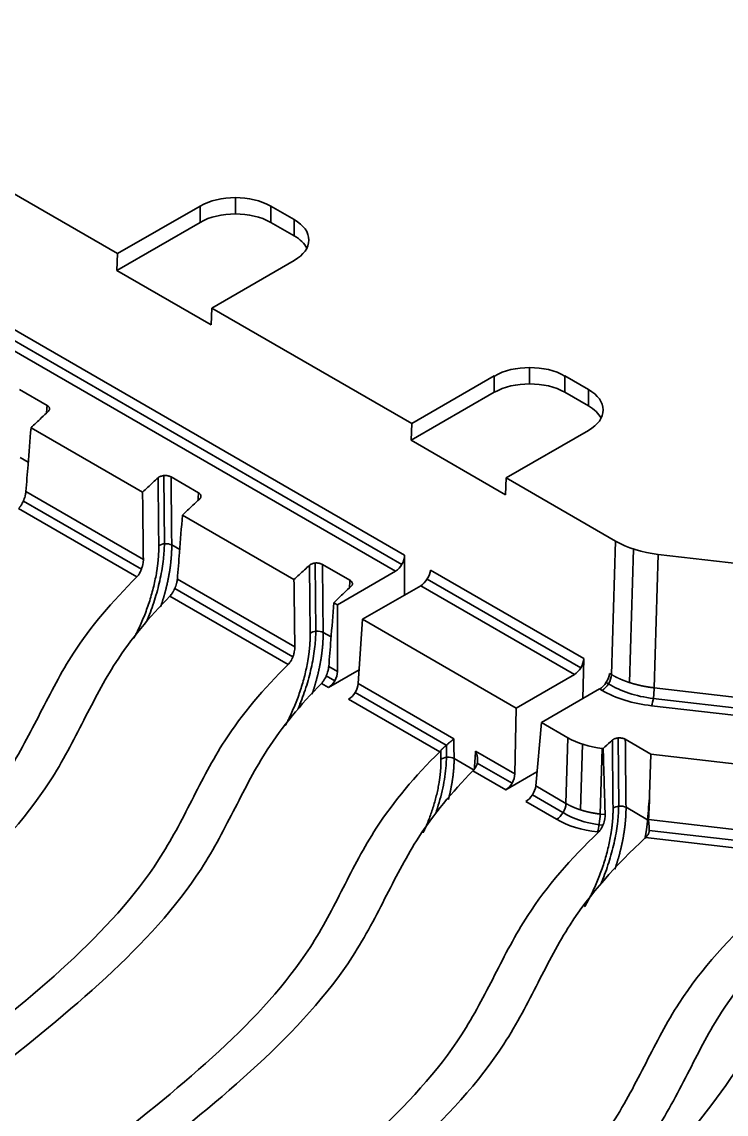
# Model space of a CAD drawing. Header units: millimetres. Extents: x 158 to 1533, y 732 to 1642.
# Drawn here: x 1394.3 to 1436.6, y 986.4 to 1052 of the extents above; entities that cross this region are included whole.
import ezdxf

# ---------------------------------------------------------------- set-up
doc = ezdxf.new("R2010")
doc.units = ezdxf.units.MM
doc.layers.add('1', color=7, linetype='Continuous', true_color=0xffffff)

msp = doc.modelspace()

# ---------------------------------------------------------------- linework, layer by layer
at = {"layer": '1', "color": 7, "linetype": 'Continuous', "lineweight": 35}
for p, q in [((1356.826, 1054.887), (1417.283, 1019.982)), ((1356.625, 1054.348), (1417.123, 1019.42)), ((1416.744, 1019.016), (1356.23, 1053.954)), ((1400.05, 1038.085), (1388.029, 1045.026)), ((1407.121, 1040.471), (1407.121, 1041.451)), ((1405, 1040.943), (1400.05, 1038.085)), ((1405, 1039.963), (1405, 1040.943)), ((1409.242, 1040.943), (1409.242, 1039.963)), ((1410.657, 1040.127), (1409.242, 1040.943)), ((1400.005, 1037.08), (1405, 1039.963)), ((1409.242, 1039.963), (1410.657, 1039.147)), ((1410.657, 1039.147), (1410.657, 1040.127)), ((1400.005, 1037.08), (1400.05, 1038.085)), ((1405.707, 1034.819), (1410.657, 1037.677)), ((1405.662, 1033.814), (1400.005, 1037.08)), ((1405.707, 1034.819), (1405.662, 1033.814)), ((1417.728, 1027.879), (1405.707, 1034.819)), ((1424.799, 1030.265), (1424.799, 1031.244)), ((1422.677, 1030.737), (1417.728, 1027.879)), ((1422.677, 1029.757), (1422.677, 1030.737)), ((1426.92, 1030.737), (1426.92, 1029.757)), ((1428.334, 1029.921), (1426.92, 1030.737)), ((1394.159, 1029.926), (1395.813, 1028.971)), ((1428.334, 1028.941), (1428.334, 1029.921)), ((1417.683, 1026.874), (1422.677, 1029.757)), ((1426.92, 1029.757), (1428.334, 1028.941)), ((1394.845, 1027.627), (1401.546, 1023.758)), ((1417.683, 1026.874), (1417.728, 1027.879)), ((1423.384, 1024.613), (1428.334, 1027.471)), ((1423.34, 1023.608), (1417.683, 1026.874)), ((1394.681, 1025.569), (1394.203, 1025.845)), ((1402.818, 1024.755), (1402.861, 1020.66)), ((1403.255, 1024.674), (1404.909, 1023.719)), ((1423.384, 1024.613), (1423.34, 1023.608)), ((1429.962, 1020.816), (1423.384, 1024.613)), ((1394.539, 1023.795), (1401.594, 1019.722)), ((1401.202, 1018.671), (1394.095, 1022.774)), ((1394.385, 1023.229), (1401.48, 1019.133)), ((1403.942, 1022.375), (1410.642, 1018.507)), ((1429.717, 1012.803), (1429.962, 1020.816)), ((1403.777, 1020.317), (1403.299, 1020.593)), ((1430.796, 1012.328), (1431.041, 1020.342)), ((1411.914, 1019.503), (1411.957, 1015.409)), ((1412.352, 1019.422), (1414.006, 1018.467)), ((1417.283, 1017.584), (1417.283, 1019.982)), ((1432.526, 1020.023), (1432.281, 1012.011)), ((1442.866, 1018.829), (1432.526, 1020.023)), ((1413.252, 1017), (1416.744, 1019.016)), ((1418.835, 1019.086), (1428.044, 1013.77)), ((1403.635, 1018.544), (1410.69, 1014.47)), ((1418.254, 1018.144), (1414.762, 1016.128)), ((1427.49, 1012.812), (1418.254, 1018.144)), ((1418.645, 1018.541), (1427.873, 1013.213)), ((1410.298, 1013.419), (1403.191, 1017.522)), ((1403.481, 1017.978), (1410.577, 1013.881)), ((1402.712, 1017.118), (1402.77, 1017.084)), ((1413.038, 1017.124), (1413.252, 1017)), ((1413.252, 1012.991), (1413.252, 1017)), ((1414.503, 1012.269), (1414.762, 1016.128)), ((1414.762, 1016.128), (1423.998, 1010.796)), ((1412.873, 1015.065), (1412.395, 1015.341)), ((1427.991, 1011.358), (1428.044, 1013.77)), ((1414.558, 1013.09), (1412.713, 1012.025)), ((1412.731, 1013.292), (1413.252, 1012.991)), ((1429.596, 1012.873), (1429.717, 1012.803)), ((1412.713, 1012.025), (1412.287, 1012.271)), ((1412.578, 1012.726), (1413.092, 1012.429)), ((1414.503, 1012.269), (1420.244, 1008.954)), ((1427.49, 1012.812), (1423.998, 1010.796)), ((1429.537, 1012.253), (1429.395, 1012.335)), ((1411.808, 1011.866), (1411.866, 1011.833)), ((1414.312, 1011.725), (1419.793, 1008.56)), ((1425.508, 1009.924), (1429, 1011.94)), ((1429.149, 1011.853), (1429, 1011.94)), ((1432.281, 1012.011), (1442.62, 1010.817)), ((1419.395, 1008.167), (1413.921, 1011.328)), ((1442.463, 1009.741), (1432.124, 1010.934)), ((1442.563, 1010.178), (1432.224, 1011.372)), ((1423.912, 1006.837), (1423.998, 1010.796)), ((1425.162, 1006.115), (1425.508, 1009.924)), ((1425.508, 1009.924), (1427.102, 1009.004)), ((1426.981, 1005.065), (1427.102, 1009.004)), ((1430.106, 1009), (1430.15, 1004.905)), ((1430.544, 1008.919), (1432.08, 1008.032)), ((1419.796, 1008.563), (1419.805, 1007.834)), ((1427.965, 1008.625), (1427.844, 1004.685)), ((1429.153, 1008.37), (1429.032, 1004.431)), ((1429.153, 1008.37), (1429.215, 1008.363)), ((1420.259, 1007.769), (1421.465, 1007.072)), ((1421.555, 1008.198), (1423.912, 1006.837)), ((1432.005, 1005.588), (1432.08, 1008.032)), ((1432.08, 1008.032), (1441.28, 1006.97)), ((1423.358, 1005.879), (1421.384, 1007.019)), ((1421.655, 1007.485), (1423.741, 1006.281)), ((1425.239, 1006.965), (1423.358, 1005.879)), ((1425.162, 1006.115), (1426.981, 1005.065)), ((1426.413, 1004.115), (1424.566, 1005.181)), ((1424.961, 1005.576), (1426.801, 1004.514)), ((1429.032, 1004.431), (1429.334, 1004.396)), ((1431.884, 1004.089), (1430.588, 1004.838)), ((1428.975, 1003.792), (1429.203, 1003.766)), ((1431.945, 1004.095), (1441.159, 1003.031)), ((1428.933, 1003.348), (1428.875, 1003.354)), ((1441.002, 1001.954), (1431.767, 1003.02)), ((1431.983, 1003.445), (1441.102, 1002.392)), ((1430, 1001.363), (1430.059, 1001.329))]:
    msp.add_line(p, q, dxfattribs=at)
for centre, major_axis, ratio, start_param, end_param in [((1407.121, 1039.718), (-3, 0), 0.57735, 3.926991, 5.497787), ((1407.121, 1038.739), (-3, 0), 0.57735, 3.926991, 5.497787), ((1408.535, 1038.902), (-3, 0), 0.57735, 2.356194, 3.926991), ((1408.535, 1037.922), (-3, 0), 0.57735, 3.428337, 3.926991), ((1424.799, 1029.512), (-3, 0), 0.57735, 3.926991, 5.497787), ((1424.799, 1028.532), (-3, 0), 0.57735, 3.926991, 5.497787), ((1426.213, 1028.696), (-3, 0), 0.57735, 2.356194, 3.926991), ((1426.213, 1027.716), (-3, 0), 0.57735, 3.428337, 3.926991), ((1433.517, 1022.872), (5.027, 0.005), 0.577829, 3.926158, 4.513331), ((1402.944, 1020.409), (0.502, 0.005), 0.507442, 0.781257, 2.571064), ((1416.714, 1019.689), (0.368, 0.715), 0.606728, 3.897921, 5.416358), ((1418.268, 1018.792), (0.417, 0.687), 0.562044, 3.939413, 5.457849), ((1412.04, 1015.158), (0.502, 0.005), 0.507442, 0.781257, 2.571064), ((1427.475, 1013.477), (0.386, 0.706), 0.59226, 3.913197, 5.431634), ((1412.683, 1012.699), (0.368, 0.715), 0.606728, 3.897921, 5.416358), ((1429.029, 1012.579), (0.432, 0.679), 0.546379, 3.950567, 5.469004), ((1413.936, 1011.975), (0.417, 0.687), 0.562044, 3.939413, 5.457849), ((1429.149, 1012.51), (0.402, 0.696), 0.57735, 3.926991, 5.445427), ((1433.252, 1014.216), (5.027, 0.005), 0.577829, 3.880382, 4.505666), ((1433.273, 1014.238), (5.831, 0.006), 0.577829, 3.926158, 4.513331), ((1432.124, 1011.591), (0.092, 0.799), 0.160128, 3.766347, 5.284783), ((1429.946, 1010.649), (4.021, 0.004), 0.577829, 3.926158, 4.513331), ((1419.904, 1007.585), (-0.502, -0.006), 0.505996, 3.921873, 5.746385), ((1423.343, 1006.544), (0.386, 0.706), 0.59226, 3.913197, 5.431634), ((1424.596, 1005.821), (0.432, 0.679), 0.546379, 3.950567, 5.469004), ((1342.116, 1010.234), (101.914, 0), 0.57735, 4.838079, 6.201171), ((1426.413, 1004.771), (0.402, 0.696), 0.57735, 3.926991, 5.445427), ((1429.805, 1006.066), (4.021, 0.004), 0.577829, 3.868764, 4.503748), ((1428.875, 1004.011), (0.092, 0.799), 0.160128, 3.766347, 5.284783), ((1430.233, 1004.654), (0.502, 0.005), 0.507442, 0.781257, 2.571064), ((1429.826, 1006.089), (4.826, 0.005), 0.577829, 3.926158, 4.513331), ((1431.529, 1003.906), (0.501, -0.041), 0.569874, 0.639769, 0.830709)]:
    msp.add_ellipse(centre, major_axis=major_axis, ratio=ratio, start_param=start_param, end_param=end_param, dxfattribs=at)
for points, knots in [([(1395.883, 1028.612), (1395.742, 1028.482), (1395.392, 1028.156), (1395.049, 1027.827), (1394.845, 1027.627)], [0, 0, 0, 0, 0.399485, 1, 1, 1, 1]), ([(1395.776, 1028.511), (1395.785, 1028.625), (1395.794, 1028.738), (1395.807, 1028.891), (1395.81, 1028.931), (1395.813, 1028.971)], [0, 0, 0, 0, 0.738956, 0.738956, 1, 1, 1, 1]), ([(1395.813, 1028.971), (1395.833, 1028.959), (1395.851, 1028.947), (1395.884, 1028.92), (1395.898, 1028.906), (1395.923, 1028.877), (1395.933, 1028.862), (1395.948, 1028.831), (1395.954, 1028.815), (1395.96, 1028.782), (1395.961, 1028.766), (1395.958, 1028.734), (1395.954, 1028.718), (1395.941, 1028.686), (1395.924, 1028.655), (1395.898, 1028.626), (1395.883, 1028.612)], [0, 0, 0, 0, 0.125, 0.125, 0.25, 0.25, 0.375, 0.375, 0.5, 0.5, 0.625, 0.625, 0.75, 0.75, 0.875, 1, 1, 1, 1]), ([(1394.845, 1027.627), (1394.786, 1026.883), (1394.684, 1025.605), (1394.582, 1024.329), (1394.539, 1023.795)], [0, 0, 0, 0, 0.581794, 1, 1, 1, 1]), ([(1402.477, 1024.625), (1402.487, 1024.634), (1402.498, 1024.643), (1402.522, 1024.66), (1402.547, 1024.676), (1402.575, 1024.69), (1402.604, 1024.703), (1402.62, 1024.71), (1402.668, 1024.727), (1402.701, 1024.736), (1402.754, 1024.747), (1402.772, 1024.75), (1402.809, 1024.754), (1402.846, 1024.758), (1402.883, 1024.759), (1402.92, 1024.759), (1402.939, 1024.758), (1402.995, 1024.755), (1403.032, 1024.75), (1403.085, 1024.739), (1403.102, 1024.735), (1403.136, 1024.725), (1403.152, 1024.72), (1403.199, 1024.703), (1403.229, 1024.689), (1403.255, 1024.674)], [0, 0, 0, 0, 0.0625, 0.0625, 0.125, 0.1875, 0.1875, 0.25, 0.25, 0.375, 0.375, 0.4375, 0.4375, 0.5, 0.5625, 0.5625, 0.625, 0.625, 0.75, 0.75, 0.8125, 0.8125, 0.875, 0.875, 1, 1, 1, 1]), ([(1402.477, 1024.625), (1402.375, 1024.532), (1402.061, 1024.245), (1401.752, 1023.955), (1401.546, 1023.758)], [0, 0, 0, 0, 0.323016, 1, 1, 1, 1]), ([(1402.52, 1020.543), (1402.508, 1021.615), (1402.497, 1022.687), (1402.483, 1024.047), (1402.48, 1024.336), (1402.477, 1024.625)], [0, 0, 0, 0, 0.787837, 0.787837, 1, 1, 1, 1]), ([(1394.095, 1022.774), (1394.121, 1022.8), (1394.146, 1022.83), (1394.178, 1022.871), (1394.185, 1022.88), (1394.198, 1022.897), (1394.204, 1022.906), (1394.223, 1022.933), (1394.248, 1022.97), (1394.278, 1023.02), (1394.296, 1023.052), (1394.308, 1023.073), (1394.314, 1023.084), (1394.343, 1023.139), (1394.365, 1023.184), (1394.396, 1023.254), (1394.406, 1023.278), (1394.42, 1023.314), (1394.425, 1023.326), (1394.434, 1023.35), (1394.439, 1023.362), (1394.46, 1023.423), (1394.475, 1023.471), (1394.492, 1023.532), (1394.495, 1023.544), (1394.501, 1023.568), (1394.504, 1023.58), (1394.512, 1023.616), (1394.517, 1023.639), (1394.53, 1023.708), (1394.535, 1023.753), (1394.539, 1023.795)], [0, 0, 0, 0, 0.125, 0.125, 0.15625, 0.15625, 0.1875, 0.1875, 0.25, 0.3125, 0.34375, 0.34375, 0.375, 0.375, 0.5, 0.5, 0.5625, 0.5625, 0.59375, 0.59375, 0.625, 0.625, 0.75, 0.75, 0.78125, 0.78125, 0.8125, 0.8125, 0.875, 0.875, 1, 1, 1, 1]), ([(1401.594, 1019.722), (1401.587, 1020.283), (1401.571, 1021.627), (1401.555, 1022.974), (1401.546, 1023.758)], [0, 0, 0, 0, 0.418136, 1, 1, 1, 1]), ([(1404.979, 1023.36), (1404.839, 1023.231), (1404.488, 1022.905), (1404.145, 1022.575), (1403.942, 1022.375)], [0, 0, 0, 0, 0.399485, 1, 1, 1, 1]), ([(1404.872, 1023.26), (1404.881, 1023.373), (1404.89, 1023.486), (1404.903, 1023.639), (1404.906, 1023.679), (1404.909, 1023.719)], [0, 0, 0, 0, 0.738956, 0.738956, 1, 1, 1, 1]), ([(1404.909, 1023.719), (1404.929, 1023.707), (1404.948, 1023.695), (1404.98, 1023.669), (1404.994, 1023.655), (1405.019, 1023.625), (1405.029, 1023.61), (1405.044, 1023.579), (1405.05, 1023.563), (1405.056, 1023.53), (1405.057, 1023.514), (1405.054, 1023.482), (1405.05, 1023.466), (1405.037, 1023.434), (1405.02, 1023.403), (1404.995, 1023.374), (1404.979, 1023.36)], [0, 0, 0, 0, 0.125, 0.125, 0.25, 0.25, 0.375, 0.375, 0.5, 0.5, 0.625, 0.625, 0.75, 0.75, 0.875, 1, 1, 1, 1]), ([(1403.942, 1022.375), (1403.882, 1021.631), (1403.78, 1020.353), (1403.678, 1019.077), (1403.635, 1018.544)], [0, 0, 0, 0, 0.581794, 1, 1, 1, 1]), ([(1401.025, 1014.991), (1401.033, 1015.007), (1401.053, 1015.044), (1401.084, 1015.103), (1401.117, 1015.167), (1401.15, 1015.232), (1401.183, 1015.297), (1401.216, 1015.363), (1401.249, 1015.43), (1401.332, 1015.603), (1401.464, 1015.888), (1401.635, 1016.294), (1401.794, 1016.709), (1401.941, 1017.134), (1402.074, 1017.565), (1402.192, 1018.001), (1402.293, 1018.438), (1402.351, 1018.74), (1402.38, 1018.907), (1402.385, 1018.941), (1402.391, 1018.974), (1402.396, 1019.007), (1402.401, 1019.04), (1402.407, 1019.073), (1402.412, 1019.106), (1402.417, 1019.139), (1402.421, 1019.171), (1402.426, 1019.204), (1402.431, 1019.237), (1402.435, 1019.269), (1402.439, 1019.302), (1402.444, 1019.334), (1402.448, 1019.367), (1402.452, 1019.399), (1402.456, 1019.431), (1402.46, 1019.463), (1402.463, 1019.495), (1402.467, 1019.527), (1402.47, 1019.559), (1402.474, 1019.591), (1402.477, 1019.623), (1402.48, 1019.655), (1402.483, 1019.686), (1402.486, 1019.718), (1402.489, 1019.749), (1402.491, 1019.781), (1402.494, 1019.812), (1402.496, 1019.843), (1402.498, 1019.874), (1402.501, 1019.906), (1402.503, 1019.937), (1402.505, 1019.968), (1402.506, 1019.998), (1402.508, 1020.029), (1402.51, 1020.06), (1402.511, 1020.091), (1402.513, 1020.121), (1402.514, 1020.152), (1402.515, 1020.182), (1402.516, 1020.213), (1402.517, 1020.243), (1402.518, 1020.273), (1402.518, 1020.304), (1402.519, 1020.334), (1402.519, 1020.364), (1402.52, 1020.394), (1402.52, 1020.424), (1402.52, 1020.454), (1402.52, 1020.483), (1402.52, 1020.513), (1402.52, 1020.533), (1402.52, 1020.543)], [0, 0, 0, 0, 0.009839, 0.022841, 0.03585, 0.04887, 0.061903, 0.074951, 0.088016, 0.101101, 0.176415, 0.250973, 0.325232, 0.399653, 0.474625, 0.549211, 0.623909, 0.699212, 0.704984, 0.710749, 0.716506, 0.722257, 0.728, 0.733737, 0.739468, 0.745192, 0.75091, 0.756623, 0.76233, 0.768031, 0.773728, 0.779419, 0.785106, 0.790789, 0.796467, 0.802141, 0.807812, 0.813479, 0.819142, 0.824803, 0.830461, 0.836116, 0.841768, 0.847419, 0.853068, 0.858714, 0.86436, 0.870004, 0.875647, 0.881289, 0.886931, 0.892572, 0.898213, 0.903855, 0.909497, 0.915139, 0.920782, 0.926426, 0.932072, 0.937719, 0.943367, 0.949018, 0.954671, 0.960326, 0.965984, 0.971645, 0.977309, 0.982976, 0.988647, 0.994321, 1, 1, 1, 1]), ([(1401.789, 1015.997), (1401.829, 1016.091), (1401.868, 1016.185), (1402.054, 1016.649), (1402.188, 1017.028), (1402.368, 1017.613), (1402.424, 1017.81), (1402.525, 1018.201), (1402.571, 1018.396), (1402.695, 1018.979), (1402.758, 1019.367), (1402.834, 1020.061), (1402.853, 1020.365), (1402.856, 1020.66)], [0, 0, 0, 0, 0.063092, 0.063092, 0.308145, 0.308145, 0.430672, 0.430672, 0.553199, 0.553199, 0.798252, 0.798252, 1, 1, 1, 1]), ([(1403.299, 1020.593), (1403.299, 1020.572), (1403.299, 1020.531), (1403.299, 1020.469), (1403.298, 1020.406), (1403.297, 1020.343), (1403.295, 1020.279), (1403.293, 1020.215), (1403.29, 1020.151), (1403.287, 1020.086), (1403.283, 1020.021), (1403.279, 1019.955), (1403.274, 1019.889), (1403.269, 1019.823), (1403.263, 1019.756), (1403.257, 1019.689), (1403.251, 1019.622), (1403.243, 1019.554), (1403.236, 1019.486), (1403.228, 1019.418), (1403.219, 1019.349), (1403.21, 1019.281), (1403.2, 1019.211), (1403.19, 1019.142), (1403.18, 1019.072), (1403.169, 1019.002), (1403.157, 1018.932), (1403.145, 1018.862), (1403.133, 1018.791), (1403.12, 1018.721), (1403.106, 1018.65), (1403.092, 1018.578), (1403.078, 1018.507), (1403.063, 1018.435), (1403.048, 1018.364), (1403.032, 1018.292), (1403.016, 1018.22), (1402.999, 1018.148), (1402.982, 1018.075), (1402.964, 1018.003), (1402.946, 1017.931), (1402.927, 1017.858), (1402.908, 1017.785), (1402.888, 1017.713), (1402.868, 1017.64), (1402.848, 1017.567), (1402.827, 1017.494), (1402.805, 1017.421), (1402.784, 1017.349), (1402.761, 1017.276), (1402.739, 1017.203), (1402.716, 1017.13), (1402.692, 1017.057), (1402.668, 1016.984), (1402.648, 1016.925), (1402.636, 1016.891), (1402.633, 1016.88)], [0, 0, 0, 0, 0.018105, 0.036232, 0.05438, 0.07255, 0.090742, 0.108956, 0.127191, 0.14545, 0.16373, 0.182033, 0.200358, 0.218706, 0.237076, 0.25547, 0.273886, 0.292325, 0.310788, 0.329273, 0.347782, 0.366314, 0.38487, 0.403449, 0.422053, 0.440679, 0.45933, 0.478005, 0.496704, 0.515427, 0.534174, 0.552946, 0.571742, 0.590563, 0.609409, 0.628279, 0.647174, 0.666094, 0.685039, 0.70401, 0.723005, 0.742026, 0.761072, 0.780144, 0.799241, 0.818364, 0.837513, 0.856688, 0.875889, 0.895115, 0.914368, 0.933647, 0.952953, 0.972285, 0.991643, 1, 1, 1, 1]), ([(1401.594, 1019.722), (1401.595, 1019.699), (1401.594, 1019.676), (1401.593, 1019.641), (1401.592, 1019.629), (1401.59, 1019.605), (1401.589, 1019.593), (1401.583, 1019.532), (1401.576, 1019.483), (1401.564, 1019.42), (1401.561, 1019.408), (1401.556, 1019.382), (1401.553, 1019.37), (1401.544, 1019.332), (1401.537, 1019.307), (1401.516, 1019.232), (1401.499, 1019.183), (1401.472, 1019.111), (1401.462, 1019.087), (1401.442, 1019.04), (1401.432, 1019.017), (1401.4, 1018.951), (1401.378, 1018.909), (1401.348, 1018.859), (1401.342, 1018.85), (1401.329, 1018.83), (1401.323, 1018.821), (1401.305, 1018.794), (1401.292, 1018.776), (1401.254, 1018.727), (1401.228, 1018.697), (1401.202, 1018.671)], [0, 0, 0, 0, 0.0625, 0.0625, 0.09375, 0.09375, 0.125, 0.125, 0.25, 0.25, 0.28125, 0.28125, 0.3125, 0.3125, 0.375, 0.375, 0.5, 0.5, 0.5625, 0.5625, 0.625, 0.625, 0.75, 0.75, 0.78125, 0.78125, 0.8125, 0.8125, 0.875, 0.875, 1, 1, 1, 1]), ([(1411.573, 1019.373), (1411.584, 1019.382), (1411.595, 1019.391), (1411.618, 1019.408), (1411.643, 1019.424), (1411.671, 1019.438), (1411.7, 1019.452), (1411.716, 1019.458), (1411.764, 1019.475), (1411.798, 1019.484), (1411.85, 1019.495), (1411.869, 1019.498), (1411.905, 1019.503), (1411.942, 1019.506), (1411.979, 1019.507), (1412.017, 1019.507), (1412.035, 1019.507), (1412.092, 1019.503), (1412.128, 1019.498), (1412.181, 1019.487), (1412.198, 1019.483), (1412.232, 1019.474), (1412.248, 1019.468), (1412.296, 1019.451), (1412.325, 1019.438), (1412.352, 1019.422)], [0, 0, 0, 0, 0.0625, 0.0625, 0.125, 0.1875, 0.1875, 0.25, 0.25, 0.375, 0.375, 0.4375, 0.4375, 0.5, 0.5625, 0.5625, 0.625, 0.625, 0.75, 0.75, 0.8125, 0.8125, 0.875, 0.875, 1, 1, 1, 1]), ([(1411.573, 1019.373), (1411.471, 1019.28), (1411.157, 1018.993), (1410.848, 1018.704), (1410.642, 1018.507)], [0, 0, 0, 0, 0.323016, 1, 1, 1, 1]), ([(1411.616, 1015.291), (1411.605, 1016.363), (1411.593, 1017.435), (1411.579, 1018.796), (1411.576, 1019.084), (1411.573, 1019.373)], [0, 0, 0, 0, 0.787837, 0.787837, 1, 1, 1, 1]), ([(1372.036, 988.529), (1375.358, 990.447), (1380.582, 994.536), (1388.209, 1000.635), (1393.009, 1005.828), (1395.404, 1010.5), (1397.5, 1014.604), (1399.729, 1017.208), (1401.202, 1018.671)], [0, 0, 0, 0, 0.234763, 0.435969, 0.637175, 0.74438, 0.851584, 1, 1, 1, 1]), ([(1403.191, 1017.522), (1403.217, 1017.548), (1403.243, 1017.578), (1403.275, 1017.619), (1403.281, 1017.628), (1403.294, 1017.645), (1403.3, 1017.654), (1403.319, 1017.681), (1403.344, 1017.718), (1403.375, 1017.768), (1403.393, 1017.8), (1403.404, 1017.821), (1403.41, 1017.832), (1403.44, 1017.887), (1403.461, 1017.932), (1403.492, 1018.002), (1403.502, 1018.026), (1403.517, 1018.062), (1403.521, 1018.074), (1403.53, 1018.099), (1403.535, 1018.111), (1403.556, 1018.171), (1403.572, 1018.22), (1403.588, 1018.28), (1403.591, 1018.292), (1403.597, 1018.316), (1403.6, 1018.328), (1403.608, 1018.364), (1403.613, 1018.388), (1403.626, 1018.457), (1403.632, 1018.501), (1403.635, 1018.544)], [0, 0, 0, 0, 0.125, 0.125, 0.15625, 0.15625, 0.1875, 0.1875, 0.25, 0.3125, 0.34375, 0.34375, 0.375, 0.375, 0.5, 0.5, 0.5625, 0.5625, 0.59375, 0.59375, 0.625, 0.625, 0.75, 0.75, 0.78125, 0.78125, 0.8125, 0.8125, 0.875, 0.875, 1, 1, 1, 1]), ([(1410.69, 1014.47), (1410.684, 1015.032), (1410.668, 1016.376), (1410.651, 1017.722), (1410.642, 1018.507)], [0, 0, 0, 0, 0.418136, 1, 1, 1, 1]), ([(1414.076, 1018.108), (1413.935, 1017.979), (1413.585, 1017.653), (1413.241, 1017.323), (1413.038, 1017.124)], [0, 0, 0, 0, 0.399485, 1, 1, 1, 1]), ([(1413.968, 1018.008), (1413.977, 1018.121), (1413.987, 1018.234), (1413.999, 1018.387), (1414.002, 1018.427), (1414.006, 1018.467)], [0, 0, 0, 0, 0.738956, 0.738956, 1, 1, 1, 1]), ([(1414.006, 1018.467), (1414.026, 1018.456), (1414.044, 1018.443), (1414.076, 1018.417), (1414.091, 1018.403), (1414.115, 1018.373), (1414.125, 1018.358), (1414.141, 1018.327), (1414.146, 1018.311), (1414.153, 1018.279), (1414.153, 1018.262), (1414.15, 1018.23), (1414.146, 1018.214), (1414.134, 1018.182), (1414.117, 1018.151), (1414.091, 1018.122), (1414.076, 1018.108)], [0, 0, 0, 0, 0.125, 0.125, 0.25, 0.25, 0.375, 0.375, 0.5, 0.5, 0.625, 0.625, 0.75, 0.75, 0.875, 1, 1, 1, 1]), ([(1403.191, 1017.522), (1401.938, 1016.244), (1399.977, 1013.899), (1398.036, 1010.105), (1395.546, 1005.239), (1390.469, 999.749), (1382.788, 993.626), (1377.472, 989.448), (1373.958, 987.419)], [0, 0, 0, 0, 0.137099, 0.245729, 0.354358, 0.558237, 0.762117, 1, 1, 1, 1]), ([(1413.038, 1017.124), (1412.978, 1016.38), (1412.876, 1015.102), (1412.774, 1013.825), (1412.731, 1013.292)], [0, 0, 0, 0, 0.581794, 1, 1, 1, 1]), ([(1410.121, 1009.74), (1410.129, 1009.756), (1410.149, 1009.793), (1410.18, 1009.851), (1410.213, 1009.915), (1410.246, 1009.98), (1410.279, 1010.046), (1410.312, 1010.111), (1410.345, 1010.178), (1410.429, 1010.351), (1410.56, 1010.636), (1410.731, 1011.042), (1410.89, 1011.457), (1411.037, 1011.882), (1411.17, 1012.313), (1411.288, 1012.749), (1411.389, 1013.186), (1411.447, 1013.488), (1411.476, 1013.656), (1411.481, 1013.689), (1411.487, 1013.722), (1411.492, 1013.755), (1411.498, 1013.788), (1411.503, 1013.821), (1411.508, 1013.854), (1411.513, 1013.887), (1411.518, 1013.92), (1411.522, 1013.952), (1411.527, 1013.985), (1411.531, 1014.018), (1411.536, 1014.05), (1411.54, 1014.083), (1411.544, 1014.115), (1411.548, 1014.147), (1411.552, 1014.179), (1411.556, 1014.212), (1411.559, 1014.244), (1411.563, 1014.276), (1411.566, 1014.307), (1411.57, 1014.339), (1411.573, 1014.371), (1411.576, 1014.403), (1411.579, 1014.434), (1411.582, 1014.466), (1411.585, 1014.497), (1411.587, 1014.529), (1411.59, 1014.56), (1411.592, 1014.592), (1411.595, 1014.623), (1411.597, 1014.654), (1411.599, 1014.685), (1411.601, 1014.716), (1411.603, 1014.747), (1411.604, 1014.778), (1411.606, 1014.808), (1411.607, 1014.839), (1411.609, 1014.87), (1411.61, 1014.9), (1411.611, 1014.931), (1411.612, 1014.961), (1411.613, 1014.991), (1411.614, 1015.022), (1411.615, 1015.052), (1411.615, 1015.082), (1411.616, 1015.112), (1411.616, 1015.142), (1411.616, 1015.172), (1411.616, 1015.202), (1411.616, 1015.232), (1411.616, 1015.261), (1411.616, 1015.281), (1411.616, 1015.291)], [0, 0, 0, 0, 0.009839, 0.022841, 0.03585, 0.04887, 0.061903, 0.074951, 0.088016, 0.101101, 0.176415, 0.250973, 0.325232, 0.399653, 0.474625, 0.549211, 0.623909, 0.699212, 0.704984, 0.710749, 0.716506, 0.722257, 0.728, 0.733737, 0.739468, 0.745192, 0.75091, 0.756623, 0.76233, 0.768031, 0.773728, 0.779419, 0.785106, 0.790789, 0.796467, 0.802141, 0.807812, 0.813479, 0.819142, 0.824803, 0.830461, 0.836116, 0.841768, 0.847419, 0.853068, 0.858714, 0.86436, 0.870004, 0.875647, 0.881289, 0.886931, 0.892572, 0.898213, 0.903855, 0.909497, 0.915139, 0.920782, 0.926426, 0.932072, 0.937719, 0.943367, 0.949018, 0.954671, 0.960326, 0.965984, 0.971645, 0.977309, 0.982976, 0.988647, 0.994321, 1, 1, 1, 1]), ([(1410.885, 1010.745), (1410.925, 1010.839), (1410.964, 1010.934), (1411.15, 1011.398), (1411.285, 1011.777), (1411.464, 1012.361), (1411.52, 1012.558), (1411.622, 1012.949), (1411.668, 1013.144), (1411.791, 1013.727), (1411.854, 1014.115), (1411.93, 1014.809), (1411.949, 1015.114), (1411.953, 1015.408)], [0, 0, 0, 0, 0.06307, 0.06307, 0.308129, 0.308129, 0.430658, 0.430658, 0.553188, 0.553188, 0.798247, 0.798247, 1, 1, 1, 1]), ([(1412.395, 1015.341), (1412.395, 1015.321), (1412.395, 1015.279), (1412.395, 1015.217), (1412.394, 1015.154), (1412.393, 1015.091), (1412.391, 1015.027), (1412.389, 1014.963), (1412.386, 1014.899), (1412.383, 1014.834), (1412.379, 1014.769), (1412.375, 1014.703), (1412.37, 1014.637), (1412.365, 1014.571), (1412.36, 1014.504), (1412.353, 1014.437), (1412.347, 1014.37), (1412.34, 1014.302), (1412.332, 1014.235), (1412.324, 1014.166), (1412.315, 1014.098), (1412.306, 1014.029), (1412.297, 1013.96), (1412.287, 1013.89), (1412.276, 1013.821), (1412.265, 1013.751), (1412.254, 1013.681), (1412.242, 1013.61), (1412.229, 1013.54), (1412.216, 1013.469), (1412.203, 1013.398), (1412.189, 1013.327), (1412.174, 1013.255), (1412.159, 1013.184), (1412.144, 1013.112), (1412.128, 1013.04), (1412.112, 1012.968), (1412.095, 1012.896), (1412.078, 1012.824), (1412.06, 1012.751), (1412.042, 1012.679), (1412.023, 1012.606), (1412.004, 1012.534), (1411.985, 1012.461), (1411.964, 1012.388), (1411.944, 1012.315), (1411.923, 1012.243), (1411.902, 1012.17), (1411.88, 1012.097), (1411.858, 1012.024), (1411.835, 1011.951), (1411.812, 1011.878), (1411.788, 1011.805), (1411.764, 1011.733), (1411.744, 1011.674), (1411.733, 1011.639), (1411.729, 1011.628)], [0, 0, 0, 0, 0.018105, 0.036232, 0.05438, 0.07255, 0.090742, 0.108956, 0.127191, 0.14545, 0.16373, 0.182033, 0.200358, 0.218706, 0.237076, 0.25547, 0.273886, 0.292325, 0.310788, 0.329273, 0.347782, 0.366314, 0.38487, 0.403449, 0.422053, 0.440679, 0.45933, 0.478005, 0.496704, 0.515427, 0.534174, 0.552946, 0.571742, 0.590563, 0.609409, 0.628279, 0.647174, 0.666094, 0.685039, 0.70401, 0.723005, 0.742026, 0.761072, 0.780144, 0.799241, 0.818364, 0.837513, 0.856688, 0.875889, 0.895115, 0.914368, 0.933647, 0.952953, 0.972285, 0.991643, 1, 1, 1, 1]), ([(1410.69, 1014.47), (1410.691, 1014.448), (1410.69, 1014.424), (1410.689, 1014.389), (1410.688, 1014.377), (1410.686, 1014.353), (1410.685, 1014.341), (1410.679, 1014.28), (1410.672, 1014.231), (1410.66, 1014.168), (1410.657, 1014.156), (1410.652, 1014.131), (1410.649, 1014.118), (1410.64, 1014.08), (1410.633, 1014.055), (1410.612, 1013.98), (1410.596, 1013.931), (1410.568, 1013.859), (1410.559, 1013.835), (1410.539, 1013.788), (1410.528, 1013.766), (1410.496, 1013.699), (1410.474, 1013.657), (1410.444, 1013.608), (1410.438, 1013.598), (1410.426, 1013.579), (1410.419, 1013.569), (1410.401, 1013.542), (1410.388, 1013.525), (1410.351, 1013.475), (1410.325, 1013.445), (1410.298, 1013.419)], [0, 0, 0, 0, 0.0625, 0.0625, 0.09375, 0.09375, 0.125, 0.125, 0.25, 0.25, 0.28125, 0.28125, 0.3125, 0.3125, 0.375, 0.375, 0.5, 0.5, 0.5625, 0.5625, 0.625, 0.625, 0.75, 0.75, 0.78125, 0.78125, 0.8125, 0.8125, 0.875, 0.875, 1, 1, 1, 1]), ([(1381.132, 983.277), (1384.454, 985.195), (1389.678, 989.285), (1397.305, 995.384), (1402.105, 1000.577), (1404.501, 1005.248), (1406.596, 1009.353), (1408.825, 1011.956), (1410.298, 1013.419)], [0, 0, 0, 0, 0.234763, 0.435969, 0.637175, 0.74438, 0.851584, 1, 1, 1, 1]), ([(1412.287, 1012.271), (1412.313, 1012.297), (1412.339, 1012.326), (1412.371, 1012.368), (1412.377, 1012.376), (1412.39, 1012.394), (1412.396, 1012.402), (1412.415, 1012.429), (1412.44, 1012.467), (1412.471, 1012.517), (1412.489, 1012.548), (1412.501, 1012.57), (1412.507, 1012.58), (1412.536, 1012.635), (1412.558, 1012.681), (1412.589, 1012.751), (1412.598, 1012.774), (1412.613, 1012.811), (1412.618, 1012.823), (1412.627, 1012.847), (1412.631, 1012.859), (1412.653, 1012.92), (1412.668, 1012.968), (1412.684, 1013.028), (1412.687, 1013.041), (1412.694, 1013.065), (1412.696, 1013.077), (1412.705, 1013.113), (1412.709, 1013.136), (1412.722, 1013.205), (1412.728, 1013.249), (1412.731, 1013.292)], [0, 0, 0, 0, 0.125, 0.125, 0.15625, 0.15625, 0.1875, 0.1875, 0.25, 0.3125, 0.34375, 0.34375, 0.375, 0.375, 0.5, 0.5, 0.5625, 0.5625, 0.59375, 0.59375, 0.625, 0.625, 0.75, 0.75, 0.78125, 0.78125, 0.8125, 0.8125, 0.875, 0.875, 1, 1, 1, 1]), ([(1412.287, 1012.271), (1411.034, 1010.993), (1409.073, 1008.648), (1407.132, 1004.853), (1404.642, 999.988), (1399.565, 994.497), (1391.884, 988.374), (1386.568, 984.196), (1383.055, 982.167)], [0, 0, 0, 0, 0.137099, 0.245729, 0.354358, 0.558237, 0.762117, 1, 1, 1, 1]), ([(1429.717, 1012.803), (1429.725, 1012.799), (1429.742, 1012.789), (1429.766, 1012.775), (1429.791, 1012.761), (1429.817, 1012.747), (1429.842, 1012.733), (1429.867, 1012.72), (1429.893, 1012.706), (1429.919, 1012.693), (1429.945, 1012.679), (1429.971, 1012.666), (1429.997, 1012.653), (1430.023, 1012.64), (1430.05, 1012.627), (1430.077, 1012.614), (1430.104, 1012.601), (1430.131, 1012.589), (1430.158, 1012.576), (1430.185, 1012.564), (1430.213, 1012.551), (1430.24, 1012.539), (1430.268, 1012.527), (1430.296, 1012.515), (1430.324, 1012.503), (1430.352, 1012.492), (1430.381, 1012.48), (1430.409, 1012.469), (1430.438, 1012.457), (1430.466, 1012.446), (1430.495, 1012.435), (1430.524, 1012.424), (1430.553, 1012.413), (1430.583, 1012.402), (1430.612, 1012.391), (1430.642, 1012.381), (1430.671, 1012.37), (1430.701, 1012.36), (1430.731, 1012.35), (1430.761, 1012.34), (1430.791, 1012.33), (1430.821, 1012.32), (1430.852, 1012.31), (1430.882, 1012.301), (1430.913, 1012.291), (1430.943, 1012.282), (1430.974, 1012.273), (1431.005, 1012.264), (1431.036, 1012.255), (1431.067, 1012.246), (1431.099, 1012.237), (1431.13, 1012.229), (1431.162, 1012.22), (1431.193, 1012.212), (1431.225, 1012.204), (1431.257, 1012.196), (1431.288, 1012.188), (1431.32, 1012.18), (1431.352, 1012.172), (1431.385, 1012.165), (1431.417, 1012.157), (1431.449, 1012.15), (1431.481, 1012.143), (1431.514, 1012.136), (1431.547, 1012.129), (1431.579, 1012.122), (1431.612, 1012.115), (1431.645, 1012.109), (1431.678, 1012.103), (1431.711, 1012.096), (1431.744, 1012.09), (1431.777, 1012.084), (1431.81, 1012.078), (1431.843, 1012.073), (1431.877, 1012.067), (1431.91, 1012.062), (1431.943, 1012.056), (1431.977, 1012.051), (1432.011, 1012.046), (1432.044, 1012.041), (1432.078, 1012.037), (1432.112, 1012.032), (1432.145, 1012.028), (1432.179, 1012.023), (1432.213, 1012.019), (1432.247, 1012.015), (1432.27, 1012.012), (1432.281, 1012.011)], [0, 0, 0, 0, 0.011766, 0.023532, 0.035298, 0.047063, 0.058829, 0.070595, 0.08236, 0.094125, 0.105891, 0.117656, 0.129421, 0.141186, 0.152951, 0.164716, 0.176481, 0.188246, 0.200011, 0.211776, 0.22354, 0.235305, 0.247069, 0.258834, 0.270598, 0.282363, 0.294127, 0.305892, 0.317656, 0.32942, 0.341185, 0.352949, 0.364713, 0.376477, 0.388241, 0.400005, 0.41177, 0.423534, 0.435298, 0.447062, 0.458826, 0.47059, 0.482354, 0.494118, 0.505882, 0.517646, 0.52941, 0.541174, 0.552938, 0.564702, 0.576466, 0.58823, 0.599995, 0.611759, 0.623523, 0.635287, 0.647051, 0.658815, 0.67058, 0.682344, 0.694108, 0.705873, 0.717637, 0.729402, 0.741166, 0.752931, 0.764695, 0.77646, 0.788224, 0.799989, 0.811754, 0.823519, 0.835284, 0.847049, 0.858814, 0.870579, 0.882344, 0.894109, 0.905875, 0.91764, 0.929405, 0.941171, 0.952937, 0.964702, 0.976468, 0.988234, 1, 1, 1, 1]), ([(1419.464, 1008.246), (1419.468, 1008.25), (1419.474, 1008.259), (1419.485, 1008.272), (1419.497, 1008.285), (1419.509, 1008.299), (1419.522, 1008.312), (1419.535, 1008.326), (1419.549, 1008.341), (1419.564, 1008.355), (1419.579, 1008.369), (1419.594, 1008.384), (1419.61, 1008.399), (1419.626, 1008.414), (1419.643, 1008.43), (1419.672, 1008.455), (1419.713, 1008.492), (1419.768, 1008.54), (1419.827, 1008.589), (1419.882, 1008.636), (1419.934, 1008.68), (1419.984, 1008.722), (1420.035, 1008.766), (1420.071, 1008.796), (1420.091, 1008.814), (1420.097, 1008.819), (1420.103, 1008.824), (1420.109, 1008.83), (1420.115, 1008.835), (1420.122, 1008.841), (1420.128, 1008.847), (1420.135, 1008.853), (1420.142, 1008.859), (1420.15, 1008.866), (1420.157, 1008.872), (1420.164, 1008.879), (1420.172, 1008.886), (1420.18, 1008.893), (1420.188, 1008.901), (1420.195, 1008.908), (1420.203, 1008.915), (1420.211, 1008.923), (1420.22, 1008.931), (1420.228, 1008.939), (1420.236, 1008.947), (1420.241, 1008.952), (1420.244, 1008.954)], [0, 0, 0, 0, 0.016931, 0.033923, 0.050999, 0.068183, 0.085499, 0.102969, 0.120615, 0.138458, 0.15652, 0.174821, 0.193379, 0.212213, 0.23134, 0.250779, 0.307678, 0.368103, 0.43234, 0.500625, 0.556151, 0.61623, 0.68092, 0.750268, 0.757894, 0.765875, 0.774211, 0.782901, 0.791946, 0.801345, 0.811099, 0.821208, 0.831672, 0.842491, 0.853665, 0.865193, 0.877076, 0.889315, 0.901908, 0.914856, 0.928159, 0.941817, 0.955831, 0.970199, 0.984922, 1, 1, 1, 1]), ([(1429.766, 1008.87), (1429.776, 1008.879), (1429.787, 1008.888), (1429.811, 1008.905), (1429.836, 1008.921), (1429.864, 1008.935), (1429.893, 1008.948), (1429.908, 1008.954), (1429.956, 1008.972), (1429.99, 1008.981), (1430.043, 1008.992), (1430.061, 1008.994), (1430.098, 1008.999), (1430.135, 1009.003), (1430.172, 1009.004), (1430.209, 1009.004), (1430.228, 1009.003), (1430.284, 1008.999), (1430.32, 1008.995), (1430.373, 1008.984), (1430.39, 1008.98), (1430.424, 1008.97), (1430.441, 1008.965), (1430.488, 1008.948), (1430.517, 1008.934), (1430.544, 1008.919)], [0, 0, 0, 0, 0.0625, 0.0625, 0.125, 0.1875, 0.1875, 0.25, 0.25, 0.375, 0.375, 0.4375, 0.4375, 0.5, 0.5625, 0.5625, 0.625, 0.625, 0.75, 0.75, 0.8125, 0.8125, 0.875, 0.875, 1, 1, 1, 1]), ([(1429.766, 1008.87), (1429.729, 1008.836), (1429.544, 1008.668), (1429.361, 1008.499), (1429.215, 1008.363)], [0, 0, 0, 0, 0.198397, 1, 1, 1, 1]), ([(1429.334, 1004.396), (1429.325, 1004.692), (1429.301, 1005.501), (1429.261, 1006.823), (1429.231, 1007.849), (1429.215, 1008.363)], [0, 0, 0, 0, 0.224289, 0.612145, 1, 1, 1, 1]), ([(1429.808, 1004.787), (1429.797, 1005.86), (1429.786, 1006.932), (1429.772, 1008.292), (1429.769, 1008.581), (1429.766, 1008.87)], [0, 0, 0, 0, 0.787837, 0.787837, 1, 1, 1, 1]), ([(1390.228, 978.025), (1393.55, 979.944), (1398.774, 984.033), (1406.401, 990.132), (1411.201, 995.325), (1413.597, 999.997), (1415.692, 1004.101), (1417.921, 1006.704), (1419.395, 1008.167)], [0, 0, 0, 0, 0.234763, 0.435969, 0.637175, 0.74438, 0.851584, 1, 1, 1, 1]), ([(1418.401, 1003.303), (1418.406, 1003.315), (1418.421, 1003.346), (1418.445, 1003.398), (1418.473, 1003.458), (1418.541, 1003.606), (1418.644, 1003.845), (1418.779, 1004.183), (1418.904, 1004.53), (1419.019, 1004.884), (1419.124, 1005.244), (1419.217, 1005.607), (1419.296, 1005.97), (1419.342, 1006.221), (1419.364, 1006.362), (1419.369, 1006.394), (1419.374, 1006.425), (1419.379, 1006.457), (1419.384, 1006.488), (1419.388, 1006.519), (1419.393, 1006.551), (1419.397, 1006.582), (1419.401, 1006.613), (1419.405, 1006.644), (1419.409, 1006.675), (1419.413, 1006.706), (1419.416, 1006.737), (1419.42, 1006.767), (1419.423, 1006.798), (1419.427, 1006.828), (1419.43, 1006.859), (1419.433, 1006.889), (1419.436, 1006.92), (1419.439, 1006.95), (1419.442, 1006.98), (1419.444, 1007.01), (1419.447, 1007.04), (1419.449, 1007.07), (1419.451, 1007.1), (1419.454, 1007.13), (1419.456, 1007.16), (1419.457, 1007.189), (1419.459, 1007.219), (1419.461, 1007.248), (1419.462, 1007.278), (1419.464, 1007.307), (1419.465, 1007.336), (1419.466, 1007.365), (1419.467, 1007.395), (1419.468, 1007.424), (1419.469, 1007.453), (1419.47, 1007.481), (1419.47, 1007.51), (1419.471, 1007.539), (1419.471, 1007.568), (1419.471, 1007.596), (1419.471, 1007.625), (1419.471, 1007.653), (1419.471, 1007.682), (1419.471, 1007.7), (1419.471, 1007.71)], [0, 0, 0, 0, 0.008989, 0.023991, 0.039009, 0.054047, 0.13361, 0.212368, 0.290816, 0.369449, 0.448791, 0.527425, 0.605883, 0.684703, 0.691649, 0.698586, 0.705514, 0.712433, 0.719344, 0.726247, 0.733142, 0.740029, 0.74691, 0.753784, 0.760652, 0.767513, 0.77437, 0.781221, 0.788067, 0.794909, 0.801748, 0.808582, 0.815413, 0.822241, 0.829067, 0.835891, 0.842713, 0.849533, 0.856352, 0.863171, 0.86999, 0.876809, 0.883628, 0.890448, 0.897269, 0.904092, 0.910918, 0.917745, 0.924575, 0.931409, 0.938246, 0.945087, 0.951932, 0.958782, 0.965637, 0.972497, 0.979363, 0.986235, 0.993114, 1, 1, 1, 1]), ([(1419.15, 1004.471), (1419.167, 1004.52), (1419.185, 1004.57), (1419.353, 1005.07), (1419.48, 1005.527), (1419.629, 1006.224), (1419.671, 1006.455), (1419.737, 1006.908), (1419.762, 1007.131), (1419.791, 1007.513), (1419.798, 1007.675), (1419.801, 1007.833)], [0, 0, 0, 0, 0.044785, 0.044785, 0.447325, 0.447325, 0.648595, 0.648595, 0.849865, 0.849865, 1, 1, 1, 1]), ([(1420.259, 1007.769), (1420.259, 1007.749), (1420.259, 1007.709), (1420.259, 1007.649), (1420.258, 1007.588), (1420.257, 1007.527), (1420.255, 1007.465), (1420.252, 1007.403), (1420.25, 1007.341), (1420.246, 1007.278), (1420.242, 1007.214), (1420.238, 1007.15), (1420.233, 1007.086), (1420.227, 1007.021), (1420.221, 1006.956), (1420.214, 1006.891), (1420.207, 1006.825), (1420.2, 1006.759), (1420.191, 1006.692), (1420.183, 1006.626), (1420.174, 1006.558), (1420.164, 1006.491), (1420.153, 1006.423), (1420.143, 1006.355), (1420.131, 1006.287), (1420.12, 1006.218), (1420.107, 1006.149), (1420.094, 1006.08), (1420.081, 1006.011), (1420.067, 1005.941), (1420.052, 1005.872), (1420.037, 1005.802), (1420.022, 1005.732), (1420.006, 1005.661), (1419.99, 1005.591), (1419.973, 1005.521), (1419.955, 1005.45), (1419.937, 1005.379), (1419.924, 1005.329), (1419.917, 1005.302), (1419.916, 1005.299)], [0, 0, 0, 0, 0.026142, 0.052324, 0.078546, 0.104809, 0.131114, 0.15746, 0.183847, 0.210276, 0.236748, 0.263262, 0.289819, 0.316418, 0.343061, 0.369747, 0.396477, 0.423251, 0.450069, 0.476932, 0.50384, 0.530792, 0.55779, 0.584833, 0.611922, 0.639057, 0.666238, 0.693465, 0.720739, 0.748061, 0.775429, 0.802845, 0.830308, 0.85782, 0.885379, 0.912987, 0.940643, 0.968349, 0.996103, 1, 1, 1, 1]), ([(1421.555, 1008.198), (1421.56, 1008.186), (1421.569, 1008.164), (1421.582, 1008.131), (1421.593, 1008.1), (1421.603, 1008.071), (1421.612, 1008.044), (1421.619, 1008.02), (1421.625, 1007.998), (1421.635, 1007.963), (1421.646, 1007.917), (1421.657, 1007.857), (1421.665, 1007.802), (1421.669, 1007.76), (1421.671, 1007.731), (1421.672, 1007.713), (1421.673, 1007.696), (1421.673, 1007.679), (1421.673, 1007.662), (1421.673, 1007.645), (1421.672, 1007.629), (1421.672, 1007.613), (1421.671, 1007.597), (1421.669, 1007.581), (1421.668, 1007.565), (1421.666, 1007.55), (1421.664, 1007.535), (1421.662, 1007.52), (1421.659, 1007.506), (1421.657, 1007.492), (1421.654, 1007.478), (1421.65, 1007.464), (1421.647, 1007.45), (1421.644, 1007.437), (1421.64, 1007.424), (1421.636, 1007.411), (1421.632, 1007.399), (1421.627, 1007.387), (1421.623, 1007.375), (1421.618, 1007.363), (1421.613, 1007.352), (1421.608, 1007.341), (1421.603, 1007.33), (1421.597, 1007.319), (1421.594, 1007.312), (1421.592, 1007.309)], [0, 0, 0, 0, 0.04067, 0.078649, 0.113938, 0.146538, 0.176447, 0.203666, 0.228196, 0.250036, 0.318708, 0.383222, 0.443594, 0.499839, 0.519094, 0.538126, 0.556935, 0.575524, 0.593892, 0.612043, 0.629976, 0.647694, 0.665198, 0.682489, 0.699569, 0.71644, 0.733104, 0.749562, 0.765816, 0.781869, 0.797721, 0.813376, 0.828835, 0.844101, 0.859176, 0.874062, 0.888762, 0.903278, 0.917614, 0.931772, 0.945755, 0.959566, 0.973209, 0.986685, 1, 1, 1, 1]), ([(1421.384, 1007.019), (1420.13, 1005.741), (1418.17, 1003.396), (1416.229, 999.602), (1413.739, 994.736), (1408.661, 989.246), (1400.98, 983.122), (1395.665, 978.944), (1392.151, 976.915)], [0, 0, 0, 0, 0.137099, 0.245729, 0.354358, 0.558237, 0.762117, 1, 1, 1, 1]), ([(1421.384, 1007.019), (1421.401, 1007.037), (1421.419, 1007.057), (1421.446, 1007.089), (1421.455, 1007.1), (1421.472, 1007.123), (1421.481, 1007.135), (1421.507, 1007.171), (1421.525, 1007.197), (1421.559, 1007.251), (1421.575, 1007.279), (1421.592, 1007.309)], [0, 0, 0, 0, 0.25, 0.25, 0.375, 0.375, 0.5, 0.5, 0.75, 0.75, 1, 1, 1, 1]), ([(1426.981, 1005.065), (1426.989, 1005.061), (1427.003, 1005.052), (1427.026, 1005.039), (1427.049, 1005.026), (1427.071, 1005.014), (1427.094, 1005.001), (1427.118, 1004.989), (1427.141, 1004.977), (1427.165, 1004.965), (1427.188, 1004.953), (1427.212, 1004.941), (1427.236, 1004.929), (1427.26, 1004.917), (1427.285, 1004.906), (1427.309, 1004.894), (1427.334, 1004.883), (1427.358, 1004.872), (1427.383, 1004.86), (1427.409, 1004.849), (1427.434, 1004.839), (1427.459, 1004.828), (1427.485, 1004.817), (1427.51, 1004.807), (1427.536, 1004.796), (1427.562, 1004.786), (1427.588, 1004.776), (1427.614, 1004.766), (1427.641, 1004.756), (1427.667, 1004.746), (1427.694, 1004.736), (1427.721, 1004.727), (1427.748, 1004.717), (1427.775, 1004.708), (1427.802, 1004.699), (1427.829, 1004.689), (1427.856, 1004.681), (1427.884, 1004.672), (1427.912, 1004.663), (1427.939, 1004.654), (1427.967, 1004.646), (1427.995, 1004.638), (1428.023, 1004.629), (1428.051, 1004.621), (1428.08, 1004.613), (1428.108, 1004.606), (1428.137, 1004.598), (1428.165, 1004.59), (1428.194, 1004.583), (1428.223, 1004.576), (1428.252, 1004.569), (1428.281, 1004.562), (1428.31, 1004.555), (1428.339, 1004.548), (1428.368, 1004.541), (1428.398, 1004.535), (1428.427, 1004.529), (1428.457, 1004.522), (1428.487, 1004.516), (1428.516, 1004.51), (1428.546, 1004.505), (1428.576, 1004.499), (1428.606, 1004.494), (1428.636, 1004.488), (1428.666, 1004.483), (1428.696, 1004.478), (1428.727, 1004.473), (1428.757, 1004.468), (1428.787, 1004.463), (1428.818, 1004.459), (1428.848, 1004.454), (1428.879, 1004.45), (1428.909, 1004.446), (1428.94, 1004.442), (1428.971, 1004.438), (1429.002, 1004.435), (1429.022, 1004.432), (1429.032, 1004.431)], [0, 0, 0, 0, 0.013335, 0.02667, 0.040004, 0.053339, 0.066673, 0.080007, 0.093342, 0.106676, 0.12001, 0.133344, 0.146677, 0.160011, 0.173345, 0.186678, 0.200012, 0.213345, 0.226678, 0.240011, 0.253345, 0.266678, 0.280011, 0.293344, 0.306677, 0.320009, 0.333342, 0.346675, 0.360008, 0.37334, 0.386673, 0.400006, 0.413338, 0.426671, 0.440004, 0.453336, 0.466669, 0.480001, 0.493334, 0.506666, 0.519999, 0.533331, 0.546664, 0.559996, 0.573329, 0.586662, 0.599994, 0.613327, 0.62666, 0.639992, 0.653325, 0.666658, 0.679991, 0.693323, 0.706656, 0.719989, 0.733322, 0.746655, 0.759989, 0.773322, 0.786655, 0.799988, 0.813322, 0.826655, 0.839989, 0.853323, 0.866656, 0.87999, 0.893324, 0.906658, 0.919993, 0.933327, 0.946661, 0.959996, 0.97333, 0.986665, 1, 1, 1, 1]), ([(1432.005, 1005.588), (1431.999, 1005.372), (1431.991, 1005.156), (1431.971, 1004.658), (1431.959, 1004.376), (1431.945, 1004.095)], [0, 0, 0, 0, 0.433166, 0.433166, 1, 1, 1, 1]), ([(1428.103, 998.86), (1428.113, 998.878), (1428.135, 998.916), (1428.169, 998.974), (1428.203, 999.035), (1428.237, 999.097), (1428.271, 999.158), (1428.305, 999.221), (1428.339, 999.284), (1428.372, 999.348), (1428.406, 999.412), (1428.439, 999.477), (1428.472, 999.542), (1428.505, 999.608), (1428.537, 999.675), (1428.621, 999.848), (1428.752, 1000.133), (1428.923, 1000.539), (1429.082, 1000.954), (1429.229, 1001.378), (1429.362, 1001.81), (1429.48, 1002.246), (1429.582, 1002.683), (1429.64, 1002.985), (1429.668, 1003.152), (1429.674, 1003.185), (1429.679, 1003.219), (1429.685, 1003.252), (1429.69, 1003.285), (1429.695, 1003.318), (1429.7, 1003.351), (1429.705, 1003.384), (1429.71, 1003.416), (1429.715, 1003.449), (1429.719, 1003.482), (1429.724, 1003.514), (1429.728, 1003.547), (1429.732, 1003.579), (1429.737, 1003.612), (1429.741, 1003.644), (1429.744, 1003.676), (1429.748, 1003.708), (1429.752, 1003.74), (1429.755, 1003.772), (1429.759, 1003.804), (1429.762, 1003.836), (1429.765, 1003.868), (1429.769, 1003.899), (1429.772, 1003.931), (1429.774, 1003.963), (1429.777, 1003.994), (1429.78, 1004.025), (1429.782, 1004.057), (1429.785, 1004.088), (1429.787, 1004.119), (1429.789, 1004.15), (1429.791, 1004.181), (1429.793, 1004.212), (1429.795, 1004.243), (1429.797, 1004.274), (1429.798, 1004.305), (1429.8, 1004.336), (1429.801, 1004.366), (1429.803, 1004.397), (1429.804, 1004.427), (1429.805, 1004.458), (1429.806, 1004.488), (1429.806, 1004.518), (1429.807, 1004.549), (1429.808, 1004.579), (1429.808, 1004.609), (1429.808, 1004.639), (1429.809, 1004.669), (1429.809, 1004.698), (1429.809, 1004.728), (1429.809, 1004.758), (1429.808, 1004.778), (1429.808, 1004.787)], [0, 0, 0, 0, 0.010884, 0.022924, 0.034958, 0.046989, 0.059019, 0.07105, 0.083084, 0.095124, 0.107171, 0.119228, 0.131296, 0.143379, 0.155478, 0.167594, 0.237338, 0.306381, 0.375146, 0.444062, 0.513488, 0.582558, 0.651729, 0.721462, 0.726807, 0.732146, 0.737477, 0.742802, 0.748121, 0.753433, 0.75874, 0.764041, 0.769336, 0.774626, 0.779911, 0.78519, 0.790466, 0.795736, 0.801002, 0.806265, 0.811523, 0.816777, 0.822028, 0.827276, 0.832521, 0.837763, 0.843002, 0.848239, 0.853473, 0.858706, 0.863937, 0.869166, 0.874393, 0.87962, 0.884846, 0.890071, 0.895295, 0.900519, 0.905743, 0.910967, 0.916191, 0.921416, 0.926642, 0.931869, 0.937096, 0.942326, 0.947556, 0.952789, 0.958024, 0.963261, 0.9685, 0.973742, 0.978987, 0.984235, 0.989487, 0.994741, 1, 1, 1, 1]), ([(1429.334, 1004.396), (1429.335, 1004.374), (1429.335, 1004.351), (1429.333, 1004.316), (1429.333, 1004.304), (1429.331, 1004.28), (1429.33, 1004.268), (1429.325, 1004.207), (1429.318, 1004.158), (1429.306, 1004.095), (1429.303, 1004.082), (1429.297, 1004.057), (1429.294, 1004.044), (1429.285, 1004.006), (1429.278, 1003.981), (1429.256, 1003.906), (1429.239, 1003.857), (1429.216, 1003.797), (1429.211, 1003.785), (1429.201, 1003.761), (1429.196, 1003.749), (1429.18, 1003.714), (1429.17, 1003.692), (1429.137, 1003.626), (1429.113, 1003.584), (1429.082, 1003.535), (1429.076, 1003.525), (1429.063, 1003.506), (1429.057, 1003.497), (1429.038, 1003.47), (1429.025, 1003.453), (1428.986, 1003.403), (1428.96, 1003.374), (1428.933, 1003.348)], [0, 0, 0, 0, 0.0625, 0.0625, 0.09375, 0.09375, 0.125, 0.125, 0.25, 0.25, 0.28125, 0.28125, 0.3125, 0.3125, 0.375, 0.375, 0.5, 0.5, 0.53125, 0.53125, 0.5625, 0.5625, 0.625, 0.625, 0.75, 0.75, 0.78125, 0.78125, 0.8125, 0.8125, 0.875, 0.875, 1, 1, 1, 1]), ([(1429.076, 1000.238), (1429.116, 1000.333), (1429.156, 1000.429), (1429.342, 1000.894), (1429.477, 1001.273), (1429.656, 1001.857), (1429.712, 1002.055), (1429.814, 1002.446), (1429.86, 1002.641), (1429.984, 1003.224), (1430.047, 1003.612), (1430.122, 1004.306), (1430.141, 1004.61), (1430.145, 1004.905)], [0, 0, 0, 0, 0.063903, 0.063903, 0.308744, 0.308744, 0.431165, 0.431165, 0.553586, 0.553586, 0.798427, 0.798427, 1, 1, 1, 1]), ([(1430.588, 1004.838), (1430.588, 1004.817), (1430.588, 1004.776), (1430.587, 1004.714), (1430.587, 1004.651), (1430.585, 1004.588), (1430.584, 1004.524), (1430.581, 1004.46), (1430.579, 1004.395), (1430.575, 1004.331), (1430.572, 1004.265), (1430.567, 1004.2), (1430.563, 1004.134), (1430.558, 1004.068), (1430.552, 1004.001), (1430.546, 1003.934), (1430.539, 1003.867), (1430.532, 1003.799), (1430.524, 1003.731), (1430.516, 1003.663), (1430.508, 1003.594), (1430.499, 1003.525), (1430.489, 1003.456), (1430.479, 1003.387), (1430.469, 1003.317), (1430.457, 1003.247), (1430.446, 1003.177), (1430.434, 1003.107), (1430.421, 1003.036), (1430.408, 1002.965), (1430.395, 1002.894), (1430.381, 1002.823), (1430.367, 1002.752), (1430.352, 1002.68), (1430.336, 1002.609), (1430.321, 1002.537), (1430.304, 1002.465), (1430.287, 1002.393), (1430.27, 1002.32), (1430.252, 1002.248), (1430.234, 1002.175), (1430.216, 1002.103), (1430.197, 1002.03), (1430.177, 1001.958), (1430.157, 1001.885), (1430.136, 1001.812), (1430.116, 1001.739), (1430.094, 1001.666), (1430.072, 1001.593), (1430.05, 1001.521), (1430.027, 1001.448), (1430.004, 1001.375), (1429.981, 1001.302), (1429.957, 1001.229), (1429.937, 1001.17), (1429.923, 1001.13), (1429.918, 1001.115), (1429.916, 1001.11)], [0, 0, 0, 0, 0.018032, 0.036085, 0.05416, 0.072257, 0.090375, 0.108516, 0.126678, 0.144862, 0.163069, 0.181298, 0.199549, 0.217823, 0.236119, 0.254438, 0.27278, 0.291145, 0.309533, 0.327944, 0.346378, 0.364835, 0.383316, 0.401821, 0.420349, 0.4389, 0.457476, 0.476075, 0.494699, 0.513346, 0.532018, 0.550714, 0.569434, 0.588179, 0.606948, 0.625742, 0.644561, 0.663405, 0.682274, 0.701167, 0.720086, 0.73903, 0.757999, 0.776994, 0.796015, 0.81506, 0.834132, 0.853229, 0.872352, 0.891502, 0.910677, 0.929878, 0.949106, 0.968359, 0.98764, 0.996128, 1, 1, 1, 1]), ([(1431.719, 1002.94), (1431.719, 1002.94), (1431.721, 1002.952), (1431.726, 1002.975), (1431.732, 1003.008), (1431.739, 1003.041), (1431.745, 1003.073), (1431.751, 1003.106), (1431.757, 1003.139), (1431.763, 1003.172), (1431.769, 1003.204), (1431.775, 1003.237), (1431.78, 1003.269), (1431.786, 1003.302), (1431.791, 1003.334), (1431.797, 1003.366), (1431.802, 1003.399), (1431.807, 1003.431), (1431.812, 1003.463), (1431.816, 1003.495), (1431.821, 1003.527), (1431.826, 1003.559), (1431.83, 1003.591), (1431.834, 1003.622), (1431.838, 1003.654), (1431.842, 1003.686), (1431.846, 1003.717), (1431.85, 1003.749), (1431.854, 1003.78), (1431.857, 1003.811), (1431.861, 1003.843), (1431.864, 1003.874), (1431.867, 1003.905), (1431.87, 1003.936), (1431.873, 1003.967), (1431.876, 1003.997), (1431.879, 1004.028), (1431.881, 1004.059), (1431.883, 1004.079), (1431.884, 1004.089)], [0, 0, 0, 0, 0.001812, 0.029359, 0.056916, 0.084482, 0.112058, 0.139644, 0.16724, 0.194846, 0.222462, 0.250088, 0.277725, 0.305371, 0.333028, 0.360695, 0.388373, 0.416061, 0.443759, 0.471468, 0.499187, 0.526917, 0.554658, 0.582409, 0.610172, 0.637945, 0.665728, 0.693523, 0.721329, 0.749146, 0.776973, 0.804812, 0.832662, 0.860524, 0.888396, 0.91628, 0.944175, 0.972082, 1, 1, 1, 1]), ([(1431.945, 1004.044), (1431.945, 1004.026), (1431.946, 1004.008), (1431.948, 1003.97), (1431.95, 1003.952), (1431.955, 1003.895), (1431.959, 1003.856), (1431.966, 1003.797), (1431.968, 1003.778), (1431.972, 1003.738), (1431.974, 1003.718), (1431.98, 1003.658), (1431.983, 1003.618), (1431.985, 1003.559), (1431.986, 1003.539), (1431.985, 1003.5), (1431.985, 1003.48), (1431.982, 1003.421), (1431.977, 1003.383), (1431.966, 1003.329), (1431.962, 1003.311), (1431.951, 1003.275), (1431.945, 1003.259), (1431.925, 1003.21), (1431.908, 1003.18), (1431.887, 1003.153)], [0, 0, 0, 0, 0.0625, 0.0625, 0.125, 0.125, 0.25, 0.25, 0.3125, 0.3125, 0.375, 0.375, 0.5, 0.5, 0.5625, 0.5625, 0.625, 0.625, 0.75, 0.75, 0.8125, 0.8125, 0.875, 0.875, 1, 1, 1, 1]), ([(1399.324, 972.774), (1402.647, 974.692), (1407.87, 978.781), (1415.497, 984.88), (1420.297, 990.073), (1422.693, 994.745), (1424.873, 999.015), (1427.276, 1001.75), (1428.933, 1003.348)], [0, 0, 0, 0, 0.231371, 0.42967, 0.627968, 0.733624, 0.83928, 1, 1, 1, 1]), ([(1431.767, 1003.02), (1429.967, 1001.34), (1427.513, 998.627), (1425.325, 994.35), (1422.835, 989.484), (1417.757, 983.994), (1410.076, 977.871), (1404.761, 973.692), (1401.247, 971.664)], [0, 0, 0, 0, 0.174329, 0.278271, 0.382214, 0.577297, 0.772381, 1, 1, 1, 1]), ([(1431.767, 1003.02), (1431.793, 1003.044), (1431.818, 1003.071), (1431.858, 1003.117), (1431.872, 1003.134), (1431.887, 1003.153)], [0, 0, 0, 0, 0.637049, 0.637049, 1, 1, 1, 1]), ([(1408.421, 967.522), (1411.743, 969.44), (1416.967, 973.53), (1424.594, 979.629), (1429.394, 984.821), (1431.789, 989.493), (1434.12, 994.059), (1436.858, 997.039), (1438.871, 998.888), (1438.886, 998.901)], [0, 0, 0, 0, 0.225254, 0.418311, 0.611367, 0.714229, 0.817092, 0.998649, 1, 1, 1, 1]), ([(1440.979, 997.876), (1440.973, 997.871), (1439.123, 996.155), (1436.627, 993.41), (1434.421, 989.098), (1431.931, 984.232), (1426.854, 978.742), (1419.619, 972.975), (1414.759, 969.15), (1411.96, 967.388)], [0, 0, 0, 0, 0.000616, 0.183973, 0.291371, 0.398769, 0.600337, 0.801906, 1, 1, 1, 1])]:
    msp.add_open_spline(points, degree=3, knots=knots, dxfattribs=at)
for points in [[(1403.255, 1024.674), (1403.27, 1023.314), (1403.284, 1021.953), (1403.299, 1020.593)], [(1412.352, 1019.422), (1412.366, 1018.062), (1412.38, 1016.702), (1412.395, 1015.341)], [(1420.244, 1008.954), (1420.249, 1008.559), (1420.254, 1008.164), (1420.259, 1007.769)], [(1430.544, 1008.919), (1430.558, 1007.559), (1430.573, 1006.198), (1430.588, 1004.838)], [(1419.464, 1008.246), (1419.441, 1008.217), (1419.418, 1008.191), (1419.395, 1008.167)], [(1419.471, 1007.71), (1419.469, 1007.888), (1419.466, 1008.067), (1419.464, 1008.246)], [(1421.465, 1007.072), (1421.495, 1007.447), (1421.525, 1007.823), (1421.555, 1008.198)], [(1431.884, 1004.089), (1431.924, 1004.589), (1431.965, 1005.088), (1432.005, 1005.588)], [(1431.945, 1004.095), (1431.944, 1004.078), (1431.944, 1004.061), (1431.945, 1004.044)]]:
    msp.add_open_spline(points, degree=3, dxfattribs=at)

doc.saveas('drawing.dxf')
